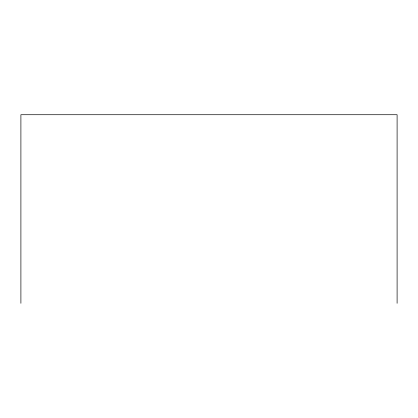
<?xml version="1.0" encoding="UTF-8"?>
<svg xmlns="http://www.w3.org/2000/svg" width="418" height="418" viewBox="0 0 418 418"><rect width="100%" height="100%" fill="white"/><g stroke="black" fill="none" stroke-linecap="round" stroke-linejoin="round"><path stroke-width="0.63" d="M397.1 303.28L397.1 114.72L20.9 114.72L20.9 303.28"/></g></svg>
